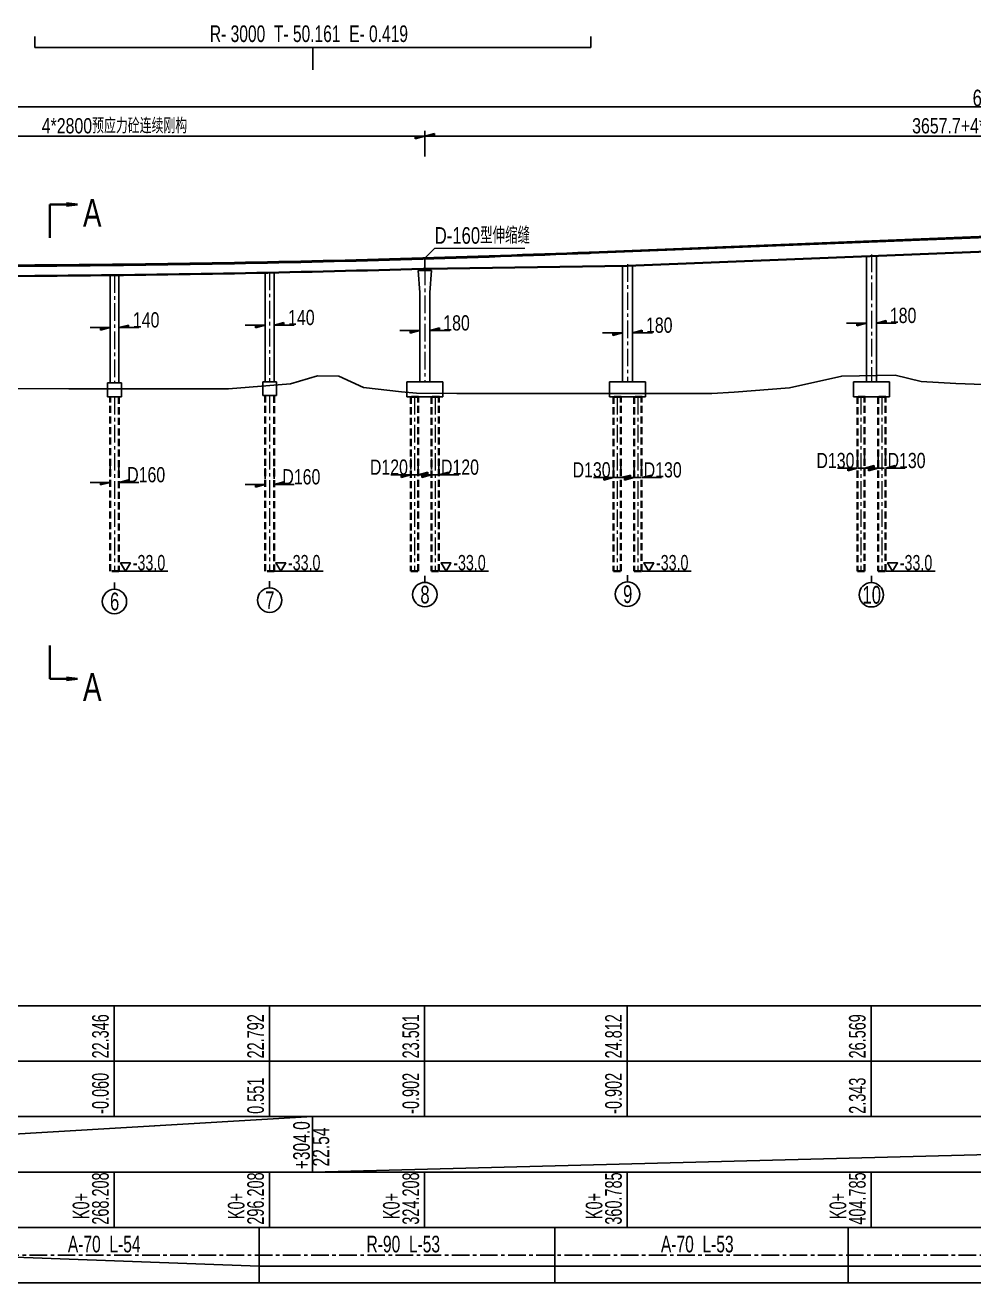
# Model space of a CAD drawing. Header units: millimetres. Extents: x 0 to 987207, y 0 to 5060561.
# Drawn here: x 493425 to 493596.1, y 2530010.8 to 2530237.8 of the extents above; entities that cross this region are included whole.
import ezdxf

# ---------------------------------------------------------------- set-up
doc = ezdxf.new("R2010")
doc.units = ezdxf.units.MM
doc.header["$LTSCALE"] = 0.1
doc.linetypes.add('CENTER', pattern=[50.8, 31.75, -6.35, 6.35, -6.35])
doc.linetypes.add('DASHED', pattern=[19.05, 12.7, -6.35])
doc.layers.get('0').update_dxf_attribs({"linetype": 'CONTINUOUS'})
doc.layers.get('Defpoints').update_dxf_attribs({"color": 150, "linetype": 'CONTINUOUS'})
for name, color, linetype in [('上部结构(立面)', 7, 'CONTINUOUS'), ('地面线', 7, 'CONTINUOUS'), ('墩柱图(立面)', 7, 'CONTINUOUS'), ('桥梁图表', 7, 'CONTINUOUS'), ('立面', 7, 'CONTINUOUS')]:
    doc.layers.add(name, color=color, linetype=linetype)
for name, color, linetype, lineweight in [('中心线', 5, 'CENTER', 18), ('文字', 7, 'CONTINUOUS', 0), ('标注', 1, 'CONTINUOUS', 18), ('短虚线', 6, 'DASHED', 35), ('粗线', 4, 'CONTINUOUS', 35)]:
    doc.layers.add(name, color=color, linetype=linetype, lineweight=lineweight)
doc.styles.add('BM_Dim', font='fsdb_e.shx', dxfattribs={"width": 0.75, "bigfont": 'hztxt.shx'})
doc.styles.add('BM_Title', font='fsdb_e.shx', dxfattribs={"width": 0.75, "bigfont": 'hztxt.shx'})
doc.styles.add('MyFont', font='fsdb_e.shx', dxfattribs={"width": 0.78, "bigfont": 'hztxt.shx'})
doc.dimstyles.new('1-100', dxfattribs={"dimtxt": 3, "dimasz": 1.5, "dimexe": 1, "dimexo": 0.6, "dimgap": 0.1, "dimtad": 1, "dimdec": 0, "dimlfac": 100, "dimdsep": 46, "dimtxsty": 'BM_Dim', "dimblk": 'ARR-1', "dimcen": 0.09, "dimclrd": 256, "dimclre": 256, "dimclrt": 7, "dimadec": 1, "dimazin": 2, "dimtfac": 1, "dimtdec": 0, "dimtmove": 2, "dimatfit": 3, "dimldrblk": 'ARR-1', "dimfxl": 1, "dimtolj": 1, "dimtzin": 0, "dimlwd": 25, "dimarcsym": 1})
doc.dimstyles.new('MyDim', dxfattribs={"dimscale": 0, "dimtxt": 2.75, "dimasz": 1.8, "dimexe": 1, "dimexo": 4.32, "dimgap": 0, "dimtad": 0, "dimdec": 0, "dimlfac": 10, "dimdsep": 46, "dimtxsty": 'MyFont', "dimblk": 'ARR-1', "dimcen": 0.5, "dimclrd": 1, "dimclre": 1, "dimclrt": 7, "dimaunit": 1, "dimadec": 0, "dimazin": 0, "dimtfac": 1, "dimtdec": 0, "dimtofl": 0, "dimtmove": 2, "dimatfit": 3, "dimldrblk": 'ARR-1', "dimfxl": 1, "dimtolj": 1, "dimtzin": 0, "dimarcsym": 0})

# ---------------------------------------------------------------- blocks, each defined once
blk = doc.blocks.new('ARR-1')
at = {"color": 1, "linetype": 'Continuous'}
for p, q in [((0, 0), (-1, 0)), ((0, 0), (-0.97, -0.26)), ((-0.97, -0.26), (-0.97, 0))]:
    blk.add_line(p, q, dxfattribs=at)
for points in [[(-0.97, -0.26), (-0.97, 0), (0, 0)], [(0, 0), (-0.97, 0), (-0.97, -0.26), (0, 0)], [(0, 0), (-0.97, -0.26), (-0.97, 0), (0, 0)], [(0, 0), (-0.97, -0.26), (-0.97, 0), (0, 0)]]:
    blk.add_solid(points, dxfattribs=at)
blk = doc.blocks.new('*D301')
at = {"layer": 'Defpoints', "color": 0, "linetype": 'Continuous'}
for p in [(493497.08, 2530217.75), (493385.08, 2530209.75), (493497.08, 2530209.75)]:
    blk.add_point(p, dxfattribs=at)
at = {"layer": '立面', "color": 1, "linetype": 'Continuous', "lineweight": -2}
for p, q in [((493385.08, 2530214.07), (493385.08, 2530218.75)), ((493386.88, 2530217.75), (493495.28, 2530217.75)), ((493497.08, 2530214.07), (493497.08, 2530218.75))]:
    blk.add_line(p, q, dxfattribs=at)
at = {"layer": '立面', "color": 1, "linetype": 'Continuous', "lineweight": -2, "xscale": 1.8, "yscale": 1.8, "zscale": 1.8, "rotation": 180}
blk.add_blockref('ARR-1', (493385.08, 2530217.75), dxfattribs=at)
at = {"layer": '立面', "color": 1, "linetype": 'Continuous', "lineweight": -2, "xscale": 1.8, "yscale": 1.8, "zscale": 1.8}
blk.add_blockref('ARR-1', (493497.08, 2530217.75), dxfattribs=at)
at = {"layer": '立面', "color": 7, "linetype": 'Continuous', "insert": (493441.08, 2530219.62), "char_height": 2.75, "attachment_point": 5, "style": 'MyFont'}
blk.add_mtext('\\A1;4*2800预应力砼连续刚构', dxfattribs=at)
blk = doc.blocks.new('*D302')
at = {"layer": 'Defpoints', "color": 0, "linetype": 'Continuous'}
for p in [(493709.65, 2530217.75), (493497.08, 2530209.75), (493709.65, 2530209.75)]:
    blk.add_point(p, dxfattribs=at)
at = {"layer": '立面', "color": 1, "linetype": 'Continuous', "lineweight": -2}
for p, q in [((493497.08, 2530214.07), (493497.08, 2530218.75)), ((493498.88, 2530217.75), (493707.85, 2530217.75)), ((493709.65, 2530214.07), (493709.65, 2530218.75))]:
    blk.add_line(p, q, dxfattribs=at)
at = {"layer": '立面', "color": 1, "linetype": 'Continuous', "lineweight": -2, "xscale": 1.8, "yscale": 1.8, "zscale": 1.8, "rotation": 180}
blk.add_blockref('ARR-1', (493497.08, 2530217.75), dxfattribs=at)
at = {"layer": '立面', "color": 1, "linetype": 'Continuous', "lineweight": -2, "xscale": 1.8, "yscale": 1.8, "zscale": 1.8}
blk.add_blockref('ARR-1', (493709.65, 2530217.75), dxfattribs=at)
at = {"layer": '立面', "color": 7, "linetype": 'Continuous', "insert": (493603.36, 2530219.62), "char_height": 2.75, "attachment_point": 5, "style": 'MyFont'}
blk.add_mtext('\\A1;3657.7+4*4400预应力砼连续刚构', dxfattribs=at)
blk = doc.blocks.new('*D313')
at = {"layer": 'Defpoints', "color": 0, "linetype": 'Continuous'}
for p in [(493441.88, 2530183.21), (493440.28, 2530181.84), (493441.88, 2530181.84)]:
    blk.add_point(p, dxfattribs=at)
at = {"layer": '墩柱图(立面)', "color": 1, "linetype": 'Continuous', "lineweight": -2}
for p, q in [((493440.28, 2530186.16), (493440.28, 2530184.21)), ((493441.88, 2530186.16), (493441.88, 2530184.21)), ((493438.48, 2530183.21), (493436.68, 2530183.21)), ((493443.68, 2530183.21), (493445.48, 2530183.21))]:
    blk.add_line(p, q, dxfattribs=at)
at = {"layer": '墩柱图(立面)', "color": 1, "linetype": 'Continuous', "lineweight": -2, "xscale": 1.8, "yscale": 1.8, "zscale": 1.8}
blk.add_blockref('ARR-1', (493440.28, 2530183.21), dxfattribs=at)
at = {"layer": '墩柱图(立面)', "color": 1, "linetype": 'Continuous', "lineweight": -2, "xscale": 1.8, "yscale": 1.8, "zscale": 1.8, "rotation": 180}
blk.add_blockref('ARR-1', (493441.88, 2530183.21), dxfattribs=at)
at = {"layer": '墩柱图(立面)', "color": 7, "linetype": 'Continuous', "insert": (493446.8, 2530184.59), "char_height": 2.75, "attachment_point": 5, "style": 'MyFont'}
blk.add_mtext('\\A1;140', dxfattribs=at)
blk = doc.blocks.new('*D314')
at = {"layer": 'Defpoints', "color": 0, "linetype": 'Continuous'}
for p in [(493469.88, 2530183.66), (493468.28, 2530182.28), (493469.88, 2530182.28)]:
    blk.add_point(p, dxfattribs=at)
at = {"layer": '墩柱图(立面)', "color": 1, "linetype": 'Continuous', "lineweight": -2}
for p, q in [((493468.28, 2530186.6), (493468.28, 2530184.66)), ((493469.88, 2530186.6), (493469.88, 2530184.66)), ((493466.48, 2530183.66), (493464.68, 2530183.66)), ((493471.68, 2530183.66), (493473.48, 2530183.66))]:
    blk.add_line(p, q, dxfattribs=at)
at = {"layer": '墩柱图(立面)', "color": 1, "linetype": 'Continuous', "lineweight": -2, "xscale": 1.8, "yscale": 1.8, "zscale": 1.8}
blk.add_blockref('ARR-1', (493468.28, 2530183.66), dxfattribs=at)
at = {"layer": '墩柱图(立面)', "color": 1, "linetype": 'Continuous', "lineweight": -2, "xscale": 1.8, "yscale": 1.8, "zscale": 1.8, "rotation": 180}
blk.add_blockref('ARR-1', (493469.88, 2530183.66), dxfattribs=at)
at = {"layer": '墩柱图(立面)', "color": 7, "linetype": 'Continuous', "insert": (493474.8, 2530185.03), "char_height": 2.75, "attachment_point": 5, "style": 'MyFont'}
blk.add_mtext('\\A1;140', dxfattribs=at)
blk = doc.blocks.new('*D319')
at = {"layer": 'Defpoints', "color": 0, "linetype": 'Continuous'}
for p in [(493532.75, 2530180.89), (493534.55, 2530182.27), (493534.55, 2530180.89)]:
    blk.add_point(p, dxfattribs=at)
at = {"layer": '墩柱图(立面)', "color": 1, "linetype": 'Continuous', "lineweight": -2}
for p, q in [((493532.75, 2530185.21), (493532.75, 2530183.27)), ((493534.55, 2530185.21), (493534.55, 2530183.27)), ((493530.95, 2530182.27), (493529.15, 2530182.27)), ((493536.35, 2530182.27), (493538.15, 2530182.27))]:
    blk.add_line(p, q, dxfattribs=at)
at = {"layer": '墩柱图(立面)', "color": 1, "linetype": 'Continuous', "lineweight": -2, "xscale": 1.8, "yscale": 1.8, "zscale": 1.8, "rotation": 180}
blk.add_blockref('ARR-1', (493534.55, 2530182.27), dxfattribs=at)
at = {"layer": '墩柱图(立面)', "color": 1, "linetype": 'Continuous', "lineweight": -2, "xscale": 1.8, "yscale": 1.8, "zscale": 1.8}
blk.add_blockref('ARR-1', (493532.75, 2530182.27), dxfattribs=at)
at = {"layer": '墩柱图(立面)', "color": 7, "linetype": 'Continuous', "insert": (493539.38, 2530183.64), "char_height": 2.75, "attachment_point": 5, "style": 'MyFont'}
blk.add_mtext('\\A1;180', dxfattribs=at)
blk = doc.blocks.new('*D320')
at = {"layer": 'Defpoints', "color": 0, "linetype": 'Continuous'}
for p in [(493532.43, 2530156.15), (493531.13, 2530154.78), (493532.43, 2530154.78)]:
    blk.add_point(p, dxfattribs=at)
at = {"layer": '墩柱图(立面)', "color": 1, "linetype": 'Continuous', "lineweight": -2}
for p, q in [((493531.13, 2530159.1), (493531.13, 2530157.15)), ((493532.43, 2530159.1), (493532.43, 2530157.15)), ((493529.33, 2530156.15), (493527.53, 2530156.15)), ((493534.23, 2530156.15), (493536.03, 2530156.15))]:
    blk.add_line(p, q, dxfattribs=at)
at = {"layer": '墩柱图(立面)', "color": 1, "linetype": 'Continuous', "lineweight": -2, "xscale": 1.8, "yscale": 1.8, "zscale": 1.8}
blk.add_blockref('ARR-1', (493531.13, 2530156.15), dxfattribs=at)
at = {"layer": '墩柱图(立面)', "color": 1, "linetype": 'Continuous', "lineweight": -2, "xscale": 1.8, "yscale": 1.8, "zscale": 1.8, "rotation": 180}
blk.add_blockref('ARR-1', (493532.43, 2530156.15), dxfattribs=at)
at = {"layer": '墩柱图(立面)', "color": 7, "linetype": 'Continuous', "insert": (493527.17, 2530157.53), "char_height": 2.75, "attachment_point": 5, "style": 'MyFont'}
blk.add_mtext('\\A1;D130', dxfattribs=at)
blk = doc.blocks.new('*D321')
at = {"layer": 'Defpoints', "color": 0, "linetype": 'Continuous'}
for p in [(493536.18, 2530156.15), (493534.88, 2530154.78), (493536.18, 2530154.78)]:
    blk.add_point(p, dxfattribs=at)
at = {"layer": '墩柱图(立面)', "color": 1, "linetype": 'Continuous', "lineweight": -2}
for p, q in [((493534.88, 2530159.1), (493534.88, 2530157.15)), ((493536.18, 2530159.1), (493536.18, 2530157.15)), ((493533.08, 2530156.15), (493531.28, 2530156.15)), ((493537.98, 2530156.15), (493539.78, 2530156.15))]:
    blk.add_line(p, q, dxfattribs=at)
at = {"layer": '墩柱图(立面)', "color": 1, "linetype": 'Continuous', "lineweight": -2, "xscale": 1.8, "yscale": 1.8, "zscale": 1.8}
blk.add_blockref('ARR-1', (493534.88, 2530156.15), dxfattribs=at)
at = {"layer": '墩柱图(立面)', "color": 1, "linetype": 'Continuous', "lineweight": -2, "xscale": 1.8, "yscale": 1.8, "zscale": 1.8, "rotation": 180}
blk.add_blockref('ARR-1', (493536.18, 2530156.15), dxfattribs=at)
at = {"layer": '墩柱图(立面)', "color": 7, "linetype": 'Continuous', "insert": (493540, 2530157.53), "char_height": 2.75, "attachment_point": 5, "style": 'MyFont'}
blk.add_mtext('\\A1;D130', dxfattribs=at)
blk = doc.blocks.new('*D343')
at = {"layer": 'Defpoints', "color": 0, "linetype": 'Continuous'}
for p in [(493578.55, 2530184.02), (493576.75, 2530182.65), (493578.55, 2530182.65)]:
    blk.add_point(p, dxfattribs=at)
at = {"layer": '墩柱图(立面)', "color": 1, "linetype": 'Continuous', "lineweight": -2}
for p, q in [((493576.75, 2530186.97), (493576.75, 2530185.02)), ((493578.55, 2530186.97), (493578.55, 2530185.02)), ((493574.95, 2530184.02), (493573.15, 2530184.02)), ((493580.35, 2530184.02), (493582.15, 2530184.02))]:
    blk.add_line(p, q, dxfattribs=at)
at = {"layer": '墩柱图(立面)', "color": 1, "linetype": 'Continuous', "lineweight": -2, "xscale": 1.8, "yscale": 1.8, "zscale": 1.8}
blk.add_blockref('ARR-1', (493576.75, 2530184.02), dxfattribs=at)
at = {"layer": '墩柱图(立面)', "color": 1, "linetype": 'Continuous', "lineweight": -2, "xscale": 1.8, "yscale": 1.8, "zscale": 1.8, "rotation": 180}
blk.add_blockref('ARR-1', (493578.55, 2530184.02), dxfattribs=at)
at = {"layer": '墩柱图(立面)', "color": 7, "linetype": 'Continuous', "insert": (493583.38, 2530185.4), "char_height": 2.75, "attachment_point": 5, "style": 'MyFont'}
blk.add_mtext('\\A1;180', dxfattribs=at)
blk = doc.blocks.new('*D344')
at = {"layer": 'Defpoints', "color": 0, "linetype": 'Continuous'}
for p in [(493576.43, 2530157.85), (493575.13, 2530156.47), (493576.43, 2530156.47)]:
    blk.add_point(p, dxfattribs=at)
at = {"layer": '墩柱图(立面)', "color": 1, "linetype": 'Continuous', "lineweight": -2}
for p, q in [((493575.13, 2530160.79), (493575.13, 2530158.85)), ((493576.43, 2530160.79), (493576.43, 2530158.85)), ((493573.33, 2530157.85), (493571.53, 2530157.85)), ((493578.23, 2530157.85), (493580.03, 2530157.85))]:
    blk.add_line(p, q, dxfattribs=at)
at = {"layer": '墩柱图(立面)', "color": 1, "linetype": 'Continuous', "lineweight": -2, "xscale": 1.8, "yscale": 1.8, "zscale": 1.8}
blk.add_blockref('ARR-1', (493575.13, 2530157.85), dxfattribs=at)
at = {"layer": '墩柱图(立面)', "color": 1, "linetype": 'Continuous', "lineweight": -2, "xscale": 1.8, "yscale": 1.8, "zscale": 1.8, "rotation": 180}
blk.add_blockref('ARR-1', (493576.43, 2530157.85), dxfattribs=at)
at = {"layer": '墩柱图(立面)', "color": 7, "linetype": 'Continuous', "insert": (493571.17, 2530159.22), "char_height": 2.75, "attachment_point": 5, "style": 'MyFont'}
blk.add_mtext('\\A1;D130', dxfattribs=at)
blk = doc.blocks.new('*D345')
at = {"layer": 'Defpoints', "color": 0, "linetype": 'Continuous'}
for p in [(493580.18, 2530157.85), (493578.88, 2530156.47), (493580.18, 2530156.47)]:
    blk.add_point(p, dxfattribs=at)
at = {"layer": '墩柱图(立面)', "color": 1, "linetype": 'Continuous', "lineweight": -2}
for p, q in [((493578.88, 2530160.79), (493578.88, 2530158.85)), ((493580.18, 2530160.79), (493580.18, 2530158.85)), ((493577.08, 2530157.85), (493575.28, 2530157.85)), ((493581.98, 2530157.85), (493583.78, 2530157.85))]:
    blk.add_line(p, q, dxfattribs=at)
at = {"layer": '墩柱图(立面)', "color": 1, "linetype": 'Continuous', "lineweight": -2, "xscale": 1.8, "yscale": 1.8, "zscale": 1.8}
blk.add_blockref('ARR-1', (493578.88, 2530157.85), dxfattribs=at)
at = {"layer": '墩柱图(立面)', "color": 1, "linetype": 'Continuous', "lineweight": -2, "xscale": 1.8, "yscale": 1.8, "zscale": 1.8, "rotation": 180}
blk.add_blockref('ARR-1', (493580.18, 2530157.85), dxfattribs=at)
at = {"layer": '墩柱图(立面)', "color": 7, "linetype": 'Continuous', "insert": (493584, 2530159.22), "char_height": 2.75, "attachment_point": 5, "style": 'MyFont'}
blk.add_mtext('\\A1;D130', dxfattribs=at)
blk = doc.blocks.new('*D346')
at = {"layer": 'Defpoints', "color": 0, "linetype": 'Continuous'}
for p in [(493497.98, 2530182.68), (493496.18, 2530181.3), (493497.98, 2530181.3)]:
    blk.add_point(p, dxfattribs=at)
at = {"layer": '墩柱图(立面)', "color": 1, "linetype": 'Continuous', "lineweight": -2}
for p, q in [((493496.18, 2530185.62), (493496.18, 2530183.68)), ((493497.98, 2530185.62), (493497.98, 2530183.68)), ((493494.38, 2530182.68), (493492.58, 2530182.68)), ((493499.78, 2530182.68), (493501.58, 2530182.68))]:
    blk.add_line(p, q, dxfattribs=at)
at = {"layer": '墩柱图(立面)', "color": 1, "linetype": 'Continuous', "lineweight": -2, "xscale": 1.8, "yscale": 1.8, "zscale": 1.8}
blk.add_blockref('ARR-1', (493496.18, 2530182.68), dxfattribs=at)
at = {"layer": '墩柱图(立面)', "color": 1, "linetype": 'Continuous', "lineweight": -2, "xscale": 1.8, "yscale": 1.8, "zscale": 1.8, "rotation": 180}
blk.add_blockref('ARR-1', (493497.98, 2530182.68), dxfattribs=at)
at = {"layer": '墩柱图(立面)', "color": 7, "linetype": 'Continuous', "insert": (493502.8, 2530184.05), "char_height": 2.75, "attachment_point": 5, "style": 'MyFont'}
blk.add_mtext('\\A1;180', dxfattribs=at)
blk = doc.blocks.new('*D347')
at = {"layer": 'Defpoints', "color": 0, "linetype": 'Continuous'}
for p in [(493495.85, 2530156.64), (493494.55, 2530155.27), (493495.85, 2530155.27)]:
    blk.add_point(p, dxfattribs=at)
at = {"layer": '墩柱图(立面)', "color": 1, "linetype": 'Continuous', "lineweight": -2}
for p, q in [((493494.55, 2530159.59), (493494.55, 2530157.64)), ((493495.85, 2530159.59), (493495.85, 2530157.64)), ((493492.75, 2530156.64), (493490.95, 2530156.64)), ((493497.65, 2530156.64), (493499.45, 2530156.64))]:
    blk.add_line(p, q, dxfattribs=at)
at = {"layer": '墩柱图(立面)', "color": 1, "linetype": 'Continuous', "lineweight": -2, "xscale": 1.8, "yscale": 1.8, "zscale": 1.8}
blk.add_blockref('ARR-1', (493494.55, 2530156.64), dxfattribs=at)
at = {"layer": '墩柱图(立面)', "color": 1, "linetype": 'Continuous', "lineweight": -2, "xscale": 1.8, "yscale": 1.8, "zscale": 1.8, "rotation": 180}
blk.add_blockref('ARR-1', (493495.85, 2530156.64), dxfattribs=at)
at = {"layer": '墩柱图(立面)', "color": 7, "linetype": 'Continuous', "insert": (493490.6, 2530158.02), "char_height": 2.75, "attachment_point": 5, "style": 'MyFont'}
blk.add_mtext('\\A1;D120', dxfattribs=at)
blk = doc.blocks.new('*D348')
at = {"layer": 'Defpoints', "color": 0, "linetype": 'Continuous'}
for p in [(493499.6, 2530156.64), (493498.3, 2530155.27), (493499.6, 2530155.27)]:
    blk.add_point(p, dxfattribs=at)
at = {"layer": '墩柱图(立面)', "color": 1, "linetype": 'Continuous', "lineweight": -2}
for p, q in [((493498.3, 2530159.59), (493498.3, 2530157.64)), ((493499.6, 2530159.59), (493499.6, 2530157.64)), ((493496.5, 2530156.64), (493494.7, 2530156.64)), ((493501.4, 2530156.64), (493503.2, 2530156.64))]:
    blk.add_line(p, q, dxfattribs=at)
at = {"layer": '墩柱图(立面)', "color": 1, "linetype": 'Continuous', "lineweight": -2, "xscale": 1.8, "yscale": 1.8, "zscale": 1.8}
blk.add_blockref('ARR-1', (493498.3, 2530156.64), dxfattribs=at)
at = {"layer": '墩柱图(立面)', "color": 1, "linetype": 'Continuous', "lineweight": -2, "xscale": 1.8, "yscale": 1.8, "zscale": 1.8, "rotation": 180}
blk.add_blockref('ARR-1', (493499.6, 2530156.64), dxfattribs=at)
at = {"layer": '墩柱图(立面)', "color": 7, "linetype": 'Continuous', "insert": (493503.42, 2530158.02), "char_height": 2.75, "attachment_point": 5, "style": 'MyFont'}
blk.add_mtext('\\A1;D120', dxfattribs=at)
blk = doc.blocks.new('*D352')
at = {"layer": 'Defpoints', "color": 0}
for p in [(493929.65, 2530223.03), (493273.08, 2530209.75), (493929.65, 2530209.76)]:
    blk.add_point(p, dxfattribs=at)
at = {"layer": '标注', "lineweight": -2}
for p, q in [((493273.08, 2530210.35), (493273.08, 2530224.03)), ((493929.65, 2530210.36), (493929.65, 2530224.03))]:
    blk.add_line(p, q, dxfattribs=at)
at = {"layer": '标注', "lineweight": 25}
blk.add_line((493274.58, 2530223.03), (493928.15, 2530223.03), dxfattribs=at)
at = {"layer": '标注', "lineweight": 25, "xscale": 1.5, "yscale": 1.5, "zscale": 1.5, "rotation": 180}
blk.add_blockref('ARR-1', (493273.08, 2530223.03), dxfattribs=at)
at = {"layer": '标注', "lineweight": 25, "xscale": 1.5, "yscale": 1.5, "zscale": 1.5}
blk.add_blockref('ARR-1', (493929.65, 2530223.03), dxfattribs=at)
at = {"layer": '标注', "color": 7, "insert": (493601.36, 2530224.63), "char_height": 3, "attachment_point": 5, "style": 'BM_Dim'}
blk.add_mtext('\\A1;65657.7', dxfattribs=at)
blk = doc.blocks.new('*D396')
at = {"layer": 'Defpoints', "color": 0, "linetype": 'Continuous'}
for p in [(493440.28, 2530153.91), (493441.88, 2530155.29), (493441.88, 2530153.91)]:
    blk.add_point(p, dxfattribs=at)
at = {"layer": '墩柱图(立面)', "color": 1, "linetype": 'Continuous', "lineweight": -2}
for p, q in [((493440.28, 2530158.23), (493440.28, 2530156.29)), ((493441.88, 2530158.23), (493441.88, 2530156.29)), ((493438.48, 2530155.29), (493436.68, 2530155.29)), ((493443.68, 2530155.29), (493445.48, 2530155.29))]:
    blk.add_line(p, q, dxfattribs=at)
at = {"layer": '墩柱图(立面)', "color": 1, "linetype": 'Continuous', "lineweight": -2, "xscale": 1.8, "yscale": 1.8, "zscale": 1.8, "rotation": 180}
blk.add_blockref('ARR-1', (493441.88, 2530155.29), dxfattribs=at)
at = {"layer": '墩柱图(立面)', "color": 1, "linetype": 'Continuous', "lineweight": -2, "xscale": 1.8, "yscale": 1.8, "zscale": 1.8}
blk.add_blockref('ARR-1', (493440.28, 2530155.29), dxfattribs=at)
at = {"layer": '墩柱图(立面)', "color": 7, "linetype": 'Continuous', "insert": (493446.8, 2530156.66), "char_height": 2.75, "attachment_point": 5, "style": 'MyFont'}
blk.add_mtext('\\A1;D160', dxfattribs=at)
blk = doc.blocks.new('*D397')
at = {"layer": 'Defpoints', "color": 0, "linetype": 'Continuous'}
for p in [(493468.28, 2530153.53), (493469.88, 2530154.91), (493469.88, 2530153.53)]:
    blk.add_point(p, dxfattribs=at)
at = {"layer": '墩柱图(立面)', "color": 1, "linetype": 'Continuous', "lineweight": -2}
for p, q in [((493468.28, 2530157.85), (493468.28, 2530155.91)), ((493469.88, 2530157.85), (493469.88, 2530155.91)), ((493466.48, 2530154.91), (493464.68, 2530154.91)), ((493471.68, 2530154.91), (493473.48, 2530154.91))]:
    blk.add_line(p, q, dxfattribs=at)
at = {"layer": '墩柱图(立面)', "color": 1, "linetype": 'Continuous', "lineweight": -2, "xscale": 1.8, "yscale": 1.8, "zscale": 1.8}
blk.add_blockref('ARR-1', (493468.28, 2530154.91), dxfattribs=at)
at = {"layer": '墩柱图(立面)', "color": 1, "linetype": 'Continuous', "lineweight": -2, "xscale": 1.8, "yscale": 1.8, "zscale": 1.8, "rotation": 180}
blk.add_blockref('ARR-1', (493469.88, 2530154.91), dxfattribs=at)
at = {"layer": '墩柱图(立面)', "color": 7, "linetype": 'Continuous', "insert": (493474.8, 2530156.28), "char_height": 2.75, "attachment_point": 5, "style": 'MyFont'}
blk.add_mtext('\\A1;D160', dxfattribs=at)

msp = doc.modelspace()

# ---------------------------------------------------------------- hatches: boundary and pattern name
at = {"ltscale": 0.6}
h = msp.add_hatch(dxfattribs=at)
h.set_pattern_fill('ANSI31', color=0, scale=0.02, style=0)
h.set_pattern_definition([(45, (492972.16042, 2529498.379207), (-0.0449012806, 0.0449012806), [])])
h.paths.add_polyline_path([(493496.2924, 2530193.7336), (493496.2924, 2530193.5336), (493496.7424, 2530193.5336), (493496.7424, 2530193.7336)])
h.paths.add_polyline_path([(493496.7424, 2530193.5336), (493496.8524, 2530193.5336), (493496.8524, 2530193.7336), (493496.7424, 2530193.7336)])
h = msp.add_hatch(dxfattribs=at)
h.set_pattern_fill('ANSI31', color=0, scale=0.02, style=0)
h.set_pattern_definition([(135.000009, (494021.979226, 2529498.37929), (0.0449012734, 0.0449012878), [])])
h.paths.add_polyline_path([(493497.8471, 2530193.7336), (493497.8471, 2530193.5336), (493497.3971, 2530193.5336), (493497.3971, 2530193.7336)])
h.paths.add_polyline_path([(493497.3971, 2530193.5336), (493497.2871, 2530193.5336), (493497.2871, 2530193.7336), (493497.3971, 2530193.7336)])

# ---------------------------------------------------------------- linework, layer by layer
at = {"color": 0, "ltscale": 0.6, "elevation": 0}
for points in [[(493496.8524, 2530193.5336), (493496.8524, 2530193.7336), (493496.2924, 2530193.7336), (493496.2924, 2530193.5336)], [(493497.2871, 2530193.5336), (493497.2871, 2530193.7336), (493497.8471, 2530193.7336), (493497.8471, 2530193.5336)]]:
    msp.add_lwpolyline(points, dxfattribs=at)
at = {"layer": '上部结构(立面)', "color": 1, "linetype": 'Continuous'}
msp.add_line((493497.0757, 2530195.7409), (493497.0757, 2530193.7609), dxfattribs=at)
msp.add_line((493497.0757, 2530195.7409), (493497.0757, 2530193.7609), dxfattribs=at)
at = {"layer": '中心线'}
for p, q in [((493577.6527, 2530196.4143), (493577.6527, 2530173.4403)), ((493497.0757, 2530194.0677), (493497.0757, 2530173.4403)), ((493533.6527, 2530194.6569), (493533.6527, 2530173.4403)), ((493441.0757, 2530192.6859), (493441.0757, 2530173.2396)), ((493469.0757, 2530193.1324), (493469.0757, 2530173.4403)), ((493441.0757, 2530170.7396), (493441.0757, 2530139.2403)), ((493469.0757, 2530170.9403), (493469.0757, 2530139.2403)), ((493495.2007, 2530170.7403), (493495.2007, 2530139.2403)), ((493498.9507, 2530170.7403), (493498.9507, 2530139.2403)), ((493531.7777, 2530170.7403), (493531.7777, 2530139.2403)), ((493535.5277, 2530170.7403), (493535.5277, 2530139.2403)), ((493575.7777, 2530170.7403), (493575.7777, 2530139.2403)), ((493579.5277, 2530170.7403), (493579.5277, 2530139.2403))]:
    msp.add_line(p, q, dxfattribs=at)
at = {"layer": '地面线', "color": 1, "flags": 128}
msp.add_lwpolyline([(493422.8663, 2530172.2105), (493432.8663, 2530172.1803), (493442.8663, 2530172.1803), (493452.8663, 2530172.1803), (493461.6403, 2530172.185), (493472.8663, 2530173.0963), (493477.7023, 2530174.4876), (493481.5443, 2530174.4819), (493486.0053, 2530172.4196), (493492.8663, 2530171.6316), (493495.5543, 2530171.3603), (493502.8663, 2530171.3383), (493512.8663, 2530171.3383), (493522.8663, 2530171.3383), (493532.8663, 2530171.3383), (493542.8663, 2530171.3383), (493548.8763, 2530171.3383), (493552.8663, 2530171.5627), (493562.8663, 2530172.3281), (493572.3063, 2530174.4656), (493581.9603, 2530174.6173), (493586.6573, 2530173.4883), (493592.8663, 2530173.1151), (493602.8663, 2530172.7664)], dxfattribs=at)
at = {"layer": '墩柱图(立面)', "color": 7, "linetype": 'Continuous'}
for p, q in [((493534.5527, 2530194.3501), (493532.7527, 2530194.3501)), ((493532.7527, 2530194.3501), (493532.7527, 2530173.4403)), ((493534.5527, 2530173.4403), (493534.5527, 2530194.3501)), ((493578.5527, 2530196.1075), (493576.7527, 2530196.1075)), ((493576.7527, 2530196.1075), (493576.7527, 2530173.4403)), ((493578.5527, 2530173.4403), (493578.5527, 2530196.1075)), ((493498.2757, 2530193.5335), (493495.8757, 2530193.5335)), ((493495.8757, 2530193.5335), (493496.1757, 2530189.5335)), ((493497.9757, 2530189.5335), (493498.2757, 2530193.5335)), ((493496.1757, 2530189.5335), (493496.1757, 2530173.4403)), ((493497.9757, 2530173.4403), (493497.9757, 2530189.5335)), ((493439.8257, 2530170.7396), (493439.8257, 2530173.2396)), ((493442.3257, 2530173.2396), (493439.8257, 2530173.2396)), ((493442.3257, 2530170.7396), (493442.3257, 2530173.2396)), ((493467.8257, 2530170.9403), (493467.8257, 2530173.4403)), ((493470.3257, 2530173.4403), (493467.8257, 2530173.4403)), ((493470.3257, 2530170.9403), (493470.3257, 2530173.4403)), ((493493.8257, 2530170.7403), (493493.8257, 2530173.4403)), ((493493.8257, 2530173.4403), (493500.3257, 2530173.4403)), ((493496.1757, 2530173.4403), (493497.9757, 2530173.4403)), ((493500.3257, 2530173.4403), (493500.3257, 2530170.7403)), ((493530.4027, 2530170.7403), (493530.4027, 2530173.4403)), ((493530.4027, 2530173.4403), (493536.9027, 2530173.4403)), ((493532.7527, 2530173.4403), (493534.5527, 2530173.4403)), ((493536.9027, 2530173.4403), (493536.9027, 2530170.7403)), ((493574.4027, 2530170.7403), (493574.4027, 2530173.4403)), ((493574.4027, 2530173.4403), (493580.9027, 2530173.4403)), ((493576.7527, 2530173.4403), (493578.5527, 2530173.4403)), ((493580.9027, 2530173.4403), (493580.9027, 2530170.7403)), ((493442.3257, 2530170.7396), (493439.8257, 2530170.7396)), ((493470.3257, 2530170.9403), (493467.8257, 2530170.9403)), ((493493.8257, 2530170.7403), (493500.3257, 2530170.7403)), ((493530.4027, 2530170.7403), (493536.9027, 2530170.7403)), ((493574.4027, 2530170.7403), (493580.9027, 2530170.7403))]:
    msp.add_line(p, q, dxfattribs=at)
for points in [[(493440.2757, 2530173.2396), (493441.8757, 2530173.2396), (493441.8757, 2530192.6859), (493440.2757, 2530192.6859), (493440.2757, 2530173.2396)], [(493469.8757, 2530173.4403), (493469.8757, 2530193.1324), (493468.2757, 2530193.1324), (493468.2757, 2530173.4403)]]:
    msp.add_lwpolyline(points, dxfattribs=at)
at = {"layer": '墩柱图(立面)', "color": 1, "linetype": 'Continuous', "flags": 128}
for points in [[(493441.8757, 2530139.2403), (493443.0757, 2530139.2403), (493442.1815, 2530140.7675), (493443.9699, 2530140.7675), (493443.0757, 2530139.2403), (493450.7333, 2530139.2403)], [(493469.8757, 2530139.2403), (493471.0757, 2530139.2403), (493470.1815, 2530140.7675), (493471.9699, 2530140.7675), (493471.0757, 2530139.2403), (493478.7333, 2530139.2403)], [(493499.7007, 2530139.2403), (493500.9007, 2530139.2403), (493500.0065, 2530140.7675), (493501.7949, 2530140.7675), (493500.9007, 2530139.2403), (493508.5583, 2530139.2403)], [(493536.2777, 2530139.2403), (493537.4777, 2530139.2403), (493536.5835, 2530140.7675), (493538.3719, 2530140.7675), (493537.4777, 2530139.2403), (493545.1353, 2530139.2403)], [(493580.2777, 2530139.2403), (493581.4777, 2530139.2403), (493580.5835, 2530140.7675), (493582.3719, 2530140.7675), (493581.4777, 2530139.2403), (493589.1353, 2530139.2403)]]:
    msp.add_lwpolyline(points, dxfattribs=at)
for points in [[(493469.0757, 2530137.4388), (493469.0757, 2530136.2388, 1), (493469.0757, 2530131.8388, 1), (493469.0757, 2530136.2388)], [(493497.0757, 2530138.4431), (493497.0757, 2530137.2431, 1), (493497.0757, 2530132.8431, 1), (493497.0757, 2530137.2431)], [(493533.6527, 2530138.5182), (493533.6527, 2530137.3182, 1), (493533.6527, 2530132.9182, 1), (493533.6527, 2530137.3182)], [(493577.6527, 2530138.4031), (493577.6527, 2530137.2031, 1), (493577.6527, 2530132.8031, 1), (493577.6527, 2530137.2031)], [(493441.0757, 2530137.1951), (493441.0757, 2530135.9951, 1), (493441.0757, 2530131.5951, 1), (493441.0757, 2530135.9951)]]:
    msp.add_lwpolyline(points, format="xyb", dxfattribs=at)
at = {"layer": '标注'}
for p, q in [((493497.0558, 2530195.7412), (493498.8629, 2530197.5483)), ((493498.8629, 2530197.5483), (493515.1228, 2530197.5483))]:
    msp.add_line(p, q, dxfattribs=at)
at = {"layer": '桥梁图表', "color": 3, "linetype": 'Continuous'}
for p, q in [((493233.0365, 2530060.8488), (493949.6135, 2530060.8488)), ((493233.0365, 2530010.8488), (493949.6135, 2530010.8488))]:
    msp.add_line(p, q, dxfattribs=at)
at = {"layer": '桥梁图表', "color": 1, "linetype": 'Continuous'}
for p, q in [((493441.0365, 2530060.8488), (493441.0365, 2530040.8488)), ((493469.0365, 2530060.8488), (493469.0365, 2530040.8488)), ((493497.0365, 2530060.8488), (493497.0365, 2530040.8488)), ((493533.6135, 2530060.8488), (493533.6135, 2530040.8488)), ((493577.6135, 2530060.8488), (493577.6135, 2530040.8488)), ((493233.0365, 2530050.8488), (493949.6135, 2530050.8488)), ((493233.0365, 2530040.8488), (493949.6135, 2530040.8488)), ((493233.0365, 2530030.8488), (493949.6135, 2530030.8488)), ((493441.0365, 2530030.8488), (493441.0365, 2530020.8488)), ((493469.0365, 2530030.8488), (493469.0365, 2530020.8488)), ((493497.0365, 2530030.8488), (493497.0365, 2530020.8488)), ((493533.6135, 2530030.8488), (493533.6135, 2530020.8488)), ((493577.6135, 2530030.8488), (493577.6135, 2530020.8488)), ((493233.0365, 2530020.8488), (493949.6135, 2530020.8488)), ((493467.2111, 2530020.8488), (493467.2111, 2530010.8488)), ((493520.5442, 2530020.8488), (493520.5442, 2530010.8488)), ((493573.4574, 2530020.8488), (493573.4574, 2530010.8488))]:
    msp.add_line(p, q, dxfattribs=at)
at = {"layer": '桥梁图表', "color": 7, "linetype": 'Continuous'}
for p, q in [((493307.8285, 2530030.8488), (493476.8285, 2530040.8488)), ((493476.8285, 2530040.8488), (493476.8285, 2530030.8488)), ((493476.8285, 2530030.8488), (493862.8285, 2530040.8488)), ((493412.7666, 2530015.8488), (493467.2111, 2530013.8488)), ((493467.2111, 2530013.8488), (493520.5442, 2530013.8488)), ((493520.5442, 2530013.8488), (493573.4574, 2530013.8488)), ((493573.4574, 2530013.8488), (493949.6135, 2530013.8488))]:
    msp.add_line(p, q, dxfattribs=at)
at = {"layer": '桥梁图表', "color": 8, "linetype": 'CENTER'}
msp.add_line((493253.0365, 2530015.8488), (493949.6135, 2530015.8488), dxfattribs=at)
at = {"layer": '短虚线', "color": 6, "linetype": 'DASHED'}
for p, q in [((493495.9507, 2530170.7403), (493494.4507, 2530170.7403)), ((493494.5507, 2530170.7403), (493494.5507, 2530139.2403)), ((493495.8507, 2530139.2403), (493495.8507, 2530170.7403)), ((493499.7007, 2530170.7403), (493498.2007, 2530170.7403)), ((493498.3007, 2530170.7403), (493498.3007, 2530139.2403)), ((493499.6007, 2530139.2403), (493499.6007, 2530170.7403)), ((493532.5277, 2530170.7403), (493531.0277, 2530170.7403)), ((493531.1277, 2530170.7403), (493531.1277, 2530139.2403)), ((493532.4277, 2530139.2403), (493532.4277, 2530170.7403)), ((493536.2777, 2530170.7403), (493534.7777, 2530170.7403)), ((493534.8777, 2530170.7403), (493534.8777, 2530139.2403)), ((493536.1777, 2530139.2403), (493536.1777, 2530170.7403)), ((493576.5277, 2530170.7403), (493575.0277, 2530170.7403)), ((493575.1277, 2530170.7403), (493575.1277, 2530139.2403)), ((493576.4277, 2530139.2403), (493576.4277, 2530170.7403)), ((493580.2777, 2530170.7403), (493578.7777, 2530170.7403)), ((493578.8777, 2530170.7403), (493578.8777, 2530139.2403)), ((493580.1777, 2530139.2403), (493580.1777, 2530170.7403)), ((493494.5507, 2530139.2403), (493495.8507, 2530139.2403)), ((493498.3007, 2530139.2403), (493499.6007, 2530139.2403)), ((493531.1277, 2530139.2403), (493532.4277, 2530139.2403)), ((493534.8777, 2530139.2403), (493536.1777, 2530139.2403)), ((493575.1277, 2530139.2403), (493576.4277, 2530139.2403)), ((493578.8777, 2530139.2403), (493580.1777, 2530139.2403))]:
    msp.add_line(p, q, dxfattribs=at)
for points in [[(493441.8757, 2530170.7396), (493441.8757, 2530139.2403), (493440.2757, 2530139.2403), (493440.2757, 2530170.7396)], [(493469.8757, 2530170.9403), (493469.8757, 2530139.2403), (493468.2757, 2530139.2403), (493468.2757, 2530170.9403)]]:
    msp.add_lwpolyline(points, dxfattribs=at)
at = {"layer": '立面', "color": 1, "linetype": 'Continuous'}
for p, q in [((493426.7063, 2530233.7493), (493426.7063, 2530235.7493)), ((493527.0291, 2530233.7493), (493527.0291, 2530235.7493)), ((493476.8677, 2530233.7493), (493476.8677, 2530229.7493))]:
    msp.add_line(p, q, dxfattribs=at)
at = {"layer": '立面', "color": 5, "linetype": 'Continuous'}
msp.add_line((493426.7063, 2530233.7493), (493527.0291, 2530233.7493), dxfattribs=at)
at = {"layer": '粗线', "color": 4, "linetype": 'Continuous'}
for p, q in [((493429.3959, 2530205.4079), (493429.3959, 2530199.4079)), ((493429.3959, 2530205.4079), (493434.3959, 2530205.4079)), ((493434.3959, 2530205.4079), (493432.4108, 2530205.6516)), ((493434.3959, 2530205.4079), (493432.4108, 2530205.1641)), ((493429.3959, 2530119.8654), (493429.3959, 2530125.8654)), ((493429.3959, 2530119.8654), (493434.3959, 2530119.8654)), ((493434.3959, 2530119.8654), (493432.4108, 2530120.1092)), ((493434.3959, 2530119.8654), (493432.4108, 2530119.6217))]:
    msp.add_line(p, q, dxfattribs=at)
at = {"layer": '粗线'}
for p, q in [((493527.0291, 2530196.7877), (493797.4731, 2530207.5895)), ((493527.0331, 2530196.6878), (493797.4771, 2530207.4896)), ((493533.6527, 2530194.3501), (493797.5808, 2530204.8916)), ((493341.8181, 2530193.9064), (493426.7063, 2530194.4581)), ((493341.8187, 2530193.8064), (493426.7069, 2530194.3582)), ((493497.0757, 2530193.8401), (493533.6527, 2530194.3501)), ((493341.8304, 2530192.0064), (493426.7186, 2530192.5582))]:
    msp.add_line(p, q, dxfattribs=at)
at = {"layer": '粗线', "flags": 128}
for points in [[(493426.7063, 2530194.4581), (493428.7063, 2530194.4718), (493430.7063, 2530194.4868), (493432.7063, 2530194.5031), (493434.7063, 2530194.5208), (493436.7063, 2530194.5398), (493438.7063, 2530194.5601), (493440.7063, 2530194.5818), (493442.7063, 2530194.6048), (493444.7063, 2530194.6291), (493446.7063, 2530194.6548), (493448.7063, 2530194.6818), (493450.7063, 2530194.7101), (493452.7063, 2530194.7398), (493454.7063, 2530194.7708), (493456.7063, 2530194.8031), (493458.7063, 2530194.8368), (493460.7063, 2530194.8718), (493462.7063, 2530194.9081), (493464.7063, 2530194.9458), (493466.7063, 2530194.9848), (493468.7063, 2530195.0251), (493470.7063, 2530195.0668), (493472.7063, 2530195.1098), (493474.7063, 2530195.1541), (493476.7063, 2530195.1998), (493478.7063, 2530195.2468), (493480.7063, 2530195.2951), (493482.7063, 2530195.3448), (493484.7063, 2530195.3958), (493486.7063, 2530195.4481), (493488.7063, 2530195.5018), (493490.7063, 2530195.5568), (493492.7063, 2530195.6131), (493494.7063, 2530195.6708), (493496.7063, 2530195.7298), (493498.7063, 2530195.7901), (493500.7063, 2530195.8518), (493502.7063, 2530195.9148), (493504.7063, 2530195.9791), (493506.7063, 2530196.0448), (493508.7063, 2530196.1118), (493510.7063, 2530196.1801), (493512.7063, 2530196.2498), (493514.7063, 2530196.3208), (493516.7063, 2530196.3931), (493518.7063, 2530196.4668), (493520.7063, 2530196.5418), (493522.7063, 2530196.6181), (493524.7063, 2530196.6958), (493526.7063, 2530196.7748), (493527.0291, 2530196.7877)], [(493426.7069, 2530194.3582), (493428.7069, 2530194.3718), (493430.707, 2530194.3868), (493432.7071, 2530194.4032), (493434.7071, 2530194.4208), (493436.7072, 2530194.4398), (493438.7073, 2530194.4602), (493440.7073, 2530194.4818), (493442.7074, 2530194.5048), (493444.7075, 2530194.5292), (493446.7075, 2530194.5548), (493448.7076, 2530194.5818), (493450.7077, 2530194.6102), (493452.7077, 2530194.6398), (493454.7078, 2530194.6708), (493456.7079, 2530194.7032), (493458.7079, 2530194.7368), (493460.708, 2530194.7718), (493462.7081, 2530194.8082), (493464.7081, 2530194.8458), (493466.7082, 2530194.8848), (493468.7083, 2530194.9252), (493470.7083, 2530194.9668), (493472.7084, 2530195.0098), (493474.7085, 2530195.0542), (493476.7085, 2530195.0998), (493478.7086, 2530195.1468), (493480.7087, 2530195.1952), (493482.7087, 2530195.2448), (493484.7088, 2530195.2958), (493486.7089, 2530195.3482), (493488.7089, 2530195.4019), (493490.709, 2530195.4569), (493492.7091, 2530195.5132), (493494.7091, 2530195.5709), (493496.7092, 2530195.6299), (493498.7093, 2530195.6902), (493500.7093, 2530195.7519), (493502.7094, 2530195.8149), (493504.7095, 2530195.8792), (493506.7095, 2530195.9449), (493508.7096, 2530196.0119), (493510.7097, 2530196.0802), (493512.7097, 2530196.1499), (493514.7098, 2530196.2209), (493516.7099, 2530196.2932), (493518.7099, 2530196.3669), (493520.71, 2530196.4419), (493522.7101, 2530196.5182), (493524.7101, 2530196.5959), (493526.7102, 2530196.6749), (493527.033, 2530196.6878)], [(493426.7192, 2530192.5582), (493428.7192, 2530192.5719), (493430.7205, 2530192.5869), (493432.7218, 2530192.6032), (493434.723, 2530192.6209), (493436.7243, 2530192.6399), (493438.7256, 2530192.6602), (493440.7268, 2530192.6819), (493442.7281, 2530192.7049), (493444.7294, 2530192.7293), (493446.7306, 2530192.755), (493448.7319, 2530192.782), (493450.7332, 2530192.8103), (493452.7344, 2530192.84), (493454.7357, 2530192.871), (493456.737, 2530192.9034), (493458.7382, 2530192.9371), (493460.7395, 2530192.9721), (493462.7408, 2530193.0085), (493464.742, 2530193.0462), (493466.7433, 2530193.0852), (493468.7446, 2530193.1255), (493470.7458, 2530193.1672), (493472.7471, 2530193.2103), (493474.7484, 2530193.2546), (493476.7496, 2530193.3003), (493478.7509, 2530193.3473), (493480.7522, 2530193.3957), (493482.7534, 2530193.4454), (493484.7547, 2530193.4964), (493486.756, 2530193.5488), (493488.7572, 2530193.6025), (493490.7585, 2530193.6575), (493492.7598, 2530193.7139), (493494.761, 2530193.7716), (493496.7623, 2530193.8306), (493497.0757, 2530193.8401)]]:
    msp.add_lwpolyline(points, dxfattribs=at)

# ---------------------------------------------------------------- texts
at = {"layer": '墩柱图(立面)', "color": 7, "linetype": 'Continuous', "style": 'MyFont', "width": 0.7}
for s, height, p in [('-33.0', 2.75, (493444.3757, 2530139.4403)), ('-33.0', 2.75, (493472.3757, 2530139.4403)), ('-33.0', 2.75, (493502.2007, 2530139.4403)), ('-33.0', 2.75, (493538.7777, 2530139.4403)), ('-33.0', 2.75, (493582.7777, 2530139.4403)), ('6', 3.2, (493440.276, 2530132.1951)), ('7', 3.2, (493468.276, 2530132.4388)), ('8', 3.2, (493496.276, 2530133.4431)), ('9', 3.2, (493532.853, 2530133.5182)), ('10', 3.2, (493576.0533, 2530133.4031))]:
    msp.add_text(s, height=height, dxfattribs=at).set_placement(p)
at = {"layer": '文字', "color": 7, "linetype": 'Continuous', "lineweight": 0, "style": 'BM_Title', "width": 0.75}
for p in [(493435.3959, 2530201.4079), (493435.3959, 2530115.8654)]:
    msp.add_text('A', height=5, dxfattribs=at).set_placement(p)
at = {"layer": '文字', "color": 7, "style": 'BM_Dim', "width": 0.75}
msp.add_text('D-160型伸缩缝', height=3, dxfattribs=at).set_placement((493498.8629, 2530198.3483))
at = {"layer": '桥梁图表', "color": 7, "linetype": 'Continuous', "style": 'MyFont'}
for s, width, p in [('22.346', 0.65, (493440.0365, 2530051.3488)), ('22.792', 0.65, (493468.0365, 2530051.3488)), ('23.501', 0.65, (493496.0365, 2530051.3488)), ('24.812', 0.65, (493532.6135, 2530051.3488)), ('26.569', 0.65, (493576.6135, 2530051.3488)), ('-0.060', 0.65, (493440.0365, 2530041.3488)), ('0.551', 0.65, (493468.0365, 2530041.3488)), ('-0.902', 0.65, (493496.0365, 2530041.3488)), ('-0.902', 0.65, (493532.6135, 2530041.3488)), ('2.343', 0.65, (493576.6135, 2530041.3488)), ('+304.0', 0.7, (493476.3285, 2530031.3488)), ('22.54', 0.7, (493479.8285, 2530031.8488)), ('268.208', 0.65, (493440.0365, 2530021.3488)), ('296.208', 0.65, (493468.0365, 2530021.3488)), ('324.208', 0.65, (493496.0365, 2530021.3488)), ('360.785', 0.65, (493532.6135, 2530021.3488)), ('404.785', 0.65, (493576.6135, 2530021.3488)), ('K0+', 0.65, (493436.5365, 2530022.3488)), ('K0+', 0.65, (493464.5365, 2530022.3488)), ('K0+', 0.65, (493492.5365, 2530022.3488)), ('K0+', 0.65, (493529.1135, 2530022.3488)), ('K0+', 0.65, (493573.1135, 2530022.3488))]:
    msp.add_text(s, height=3, rotation=90, dxfattribs=dict(at, width=width)).set_placement(p)
at = {"layer": '桥梁图表', "color": 7, "linetype": 'Continuous', "style": 'MyFont', "width": 0.7}
for s, p in [('A-70  L-54', (493432.6704, 2530016.3488)), ('R-90  L-53', (493486.5591, 2530016.3488)), ('A-70  L-53', (493539.6823, 2530016.3488))]:
    msp.add_text(s, height=3, dxfattribs=at).set_placement(p)
at = {"layer": '立面', "color": 7, "linetype": 'Continuous', "style": 'MyFont', "width": 0.7}
msp.add_text('R- 3000  T- 50.161  E- 0.419', height=3, dxfattribs=at).set_placement((493458.2921, 2530234.7493))

# ---------------------------------------------------------------- dimensions: what is measured, and where the dimension line sits
at = {"layer": '墩柱图(立面)', "color": 1, "linetype": 'Continuous'}
for base, p1, p2, text, picture, middle in [((493578.5527, 2530184.0228), (493576.7527, 2530182.6478), (493578.5527, 2530182.6478), '180', '*D343', (493583.3815, 2530185.3978)), ((493441.8757, 2530183.2109), (493440.2757, 2530181.8359), (493441.8757, 2530181.8359), '140', '*D313', (493446.8045, 2530184.5859)), ((493469.8757, 2530183.6574), (493468.2757, 2530182.2824), (493469.8757, 2530182.2824), '140', '*D314', (493474.8045, 2530185.0324)), ((493497.9757, 2530182.6754), (493496.1757, 2530181.3004), (493497.9757, 2530181.3004), '180', '*D346', (493502.8045, 2530184.0504)), ((493534.5527, 2530182.2654), (493532.7527, 2530180.8904), (493534.5527, 2530180.8904), '180', '*D319', (493539.3815, 2530183.6404)), ((493576.4277, 2530157.8479), (493575.1277, 2530156.4729), (493576.4277, 2530156.4729), 'D130', '*D344', (493571.1744, 2530159.2229)), ((493580.1777, 2530157.8479), (493578.8777, 2530156.4729), (493580.1777, 2530156.4729), 'D130', '*D345', (493583.9991, 2530159.2229)), ((493441.8757, 2530155.2863), (493440.2757, 2530153.9113), (493441.8757, 2530153.9113), 'D160', '*D396', (493446.8045, 2530156.6613)), ((493469.8757, 2530154.9065), (493468.2757, 2530153.5315), (493469.8757, 2530153.5315), 'D160', '*D397', (493474.8045, 2530156.2815)), ((493495.8507, 2530156.6405), (493494.5507, 2530155.2655), (493495.8507, 2530155.2655), 'D120', '*D347', (493490.5974, 2530158.0155)), ((493499.6007, 2530156.6405), (493498.3007, 2530155.2655), (493499.6007, 2530155.2655), 'D120', '*D348', (493503.4221, 2530158.0155)), ((493532.4277, 2530156.153), (493531.1277, 2530154.778), (493532.4277, 2530154.778), 'D130', '*D320', (493527.1744, 2530157.528)), ((493536.1777, 2530156.153), (493534.8777, 2530154.778), (493536.1777, 2530154.778), 'D130', '*D321', (493539.9991, 2530157.528))]:
    dim = msp.add_linear_dim(base=base, p1=p1, p2=p2, angle=0, text=text, dimstyle='MyDim', override={"dimscale": 1, "dimgap": 0.5}, dxfattribs=at)
    dim.commit()
    dim.dimension.update_dxf_attribs({"geometry": picture, "text_midpoint": middle, "dimtype": 161})
at = {"layer": '标注', "color": 2}
dim = msp.add_linear_dim(base=(493929.6527, 2530223.035), p1=(493273.0757, 2530209.7493), p2=(493929.6527, 2530209.7579), text='65657.7', dimstyle='1-100', dxfattribs=at)
dim.commit()
dim.dimension.update_dxf_attribs({"geometry": '*D352', "text_midpoint": (493601.3642, 2530224.635)})
at = {"layer": '立面', "color": 7, "linetype": 'Continuous'}
for p1, p2, text, picture, middle in [((493385.0757, 2530209.7493), (493497.0757, 2530209.7493), '4*2800预应力砼连续刚构', '*D301', (493441.0757, 2530219.6243)), ((493497.0757, 2530209.7493), (493709.6527, 2530209.7493), '3657.7+4*4400预应力砼连续刚构', '*D302', (493603.3642, 2530219.6243))]:
    dim = msp.add_aligned_dim(p1=p1, p2=p2, distance=8, text=text, dimstyle='MyDim', override={"dimscale": 1, "dimgap": 0.5, "dimtad": 1}, dxfattribs=at)
    dim.commit()
    dim.dimension.update_dxf_attribs({"geometry": picture, "text_midpoint": middle})

doc.saveas('drawing.dxf')
